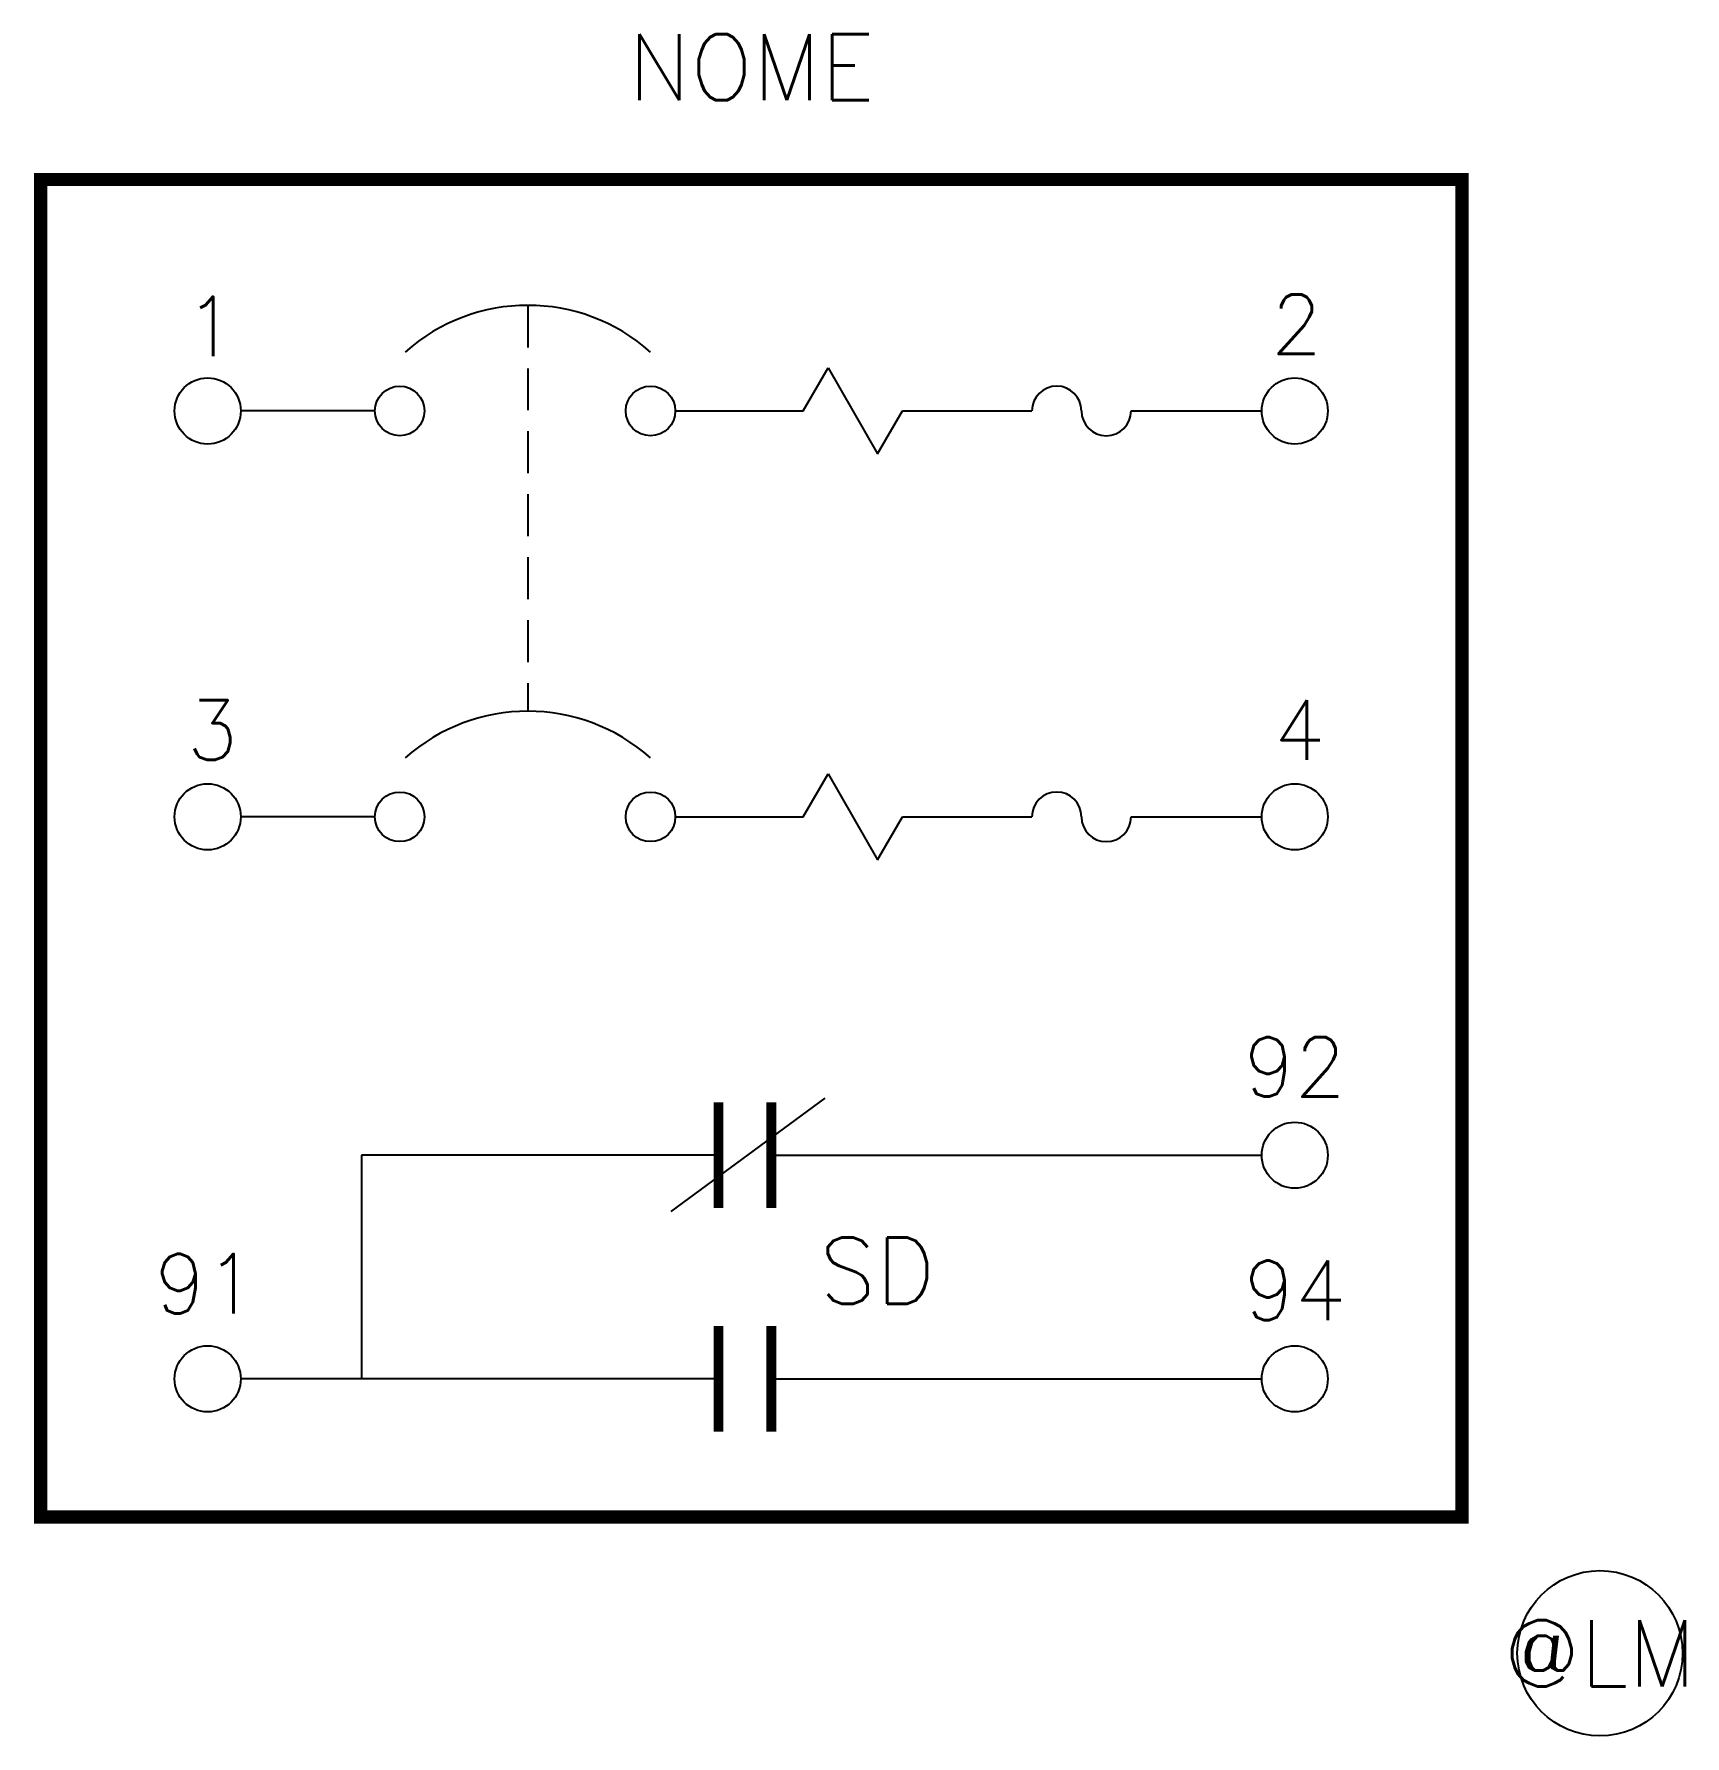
# Model space of a CAD drawing. Header units: millimetres. Extents: x 2999.5 to 3049.4, y 1120.7 to 1172.1.
import ezdxf
from ezdxf.enums import TextEntityAlignment as Align

# ---------------------------------------------------------------- set-up
doc = ezdxf.new("R2010")
doc.units = ezdxf.units.MM
doc.linetypes.add('DASHDOT2', pattern=[0.5, 0.25, -0.125, 0, -0.125])
doc.linetypes.add('DASHED', pattern=[19.049999999999997, 12.7, -6.35])
doc.styles.add('ROMANS', font='romans')

msp = doc.modelspace()

# ---------------------------------------------------------------- hatches: boundary and pattern name
at = {"linetype": 'DASHDOT2'}
h = msp.add_hatch(color=256, dxfattribs=at)
edge = h.paths.add_edge_path()
edge.add_arc((3009.410484493435, 1131.451083096184), 0.5, -1.272221872585407e-14, 360)

# ---------------------------------------------------------------- linework, layer by layer
at = {"color": 5}
for p, q in [((3042.70145098536, 1167.723097912201), (2999.70145098536, 1167.723097912201)), ((2999.70145098536, 1167.723097912201), (2999.701450985359, 1127.270240123495)), ((3042.70145098536, 1127.270240123495), (3042.70145098536, 1167.723097912201)), ((2999.701450985359, 1127.270240123495), (3042.70145098536, 1127.270240123495))]:
    msp.add_line(p, q, dxfattribs=at)
at = {"linetype": 'DASHED', "ltscale": 0.1}
msp.add_line((3014.440087694705, 1163.916510131168), (3014.440087694705, 1151.641838007645), dxfattribs=at)
at = {"linetype": 'Continuous'}
for p, q in [((3022.772923323408, 1160.723097912201), (3023.522923323408, 1162.022136017878)), ((3023.522923323408, 1162.022136017878), (3025.022923323408, 1159.424059806524)), ((3018.901430340367, 1160.723097912201), (3022.772923323408, 1160.723097912201)), ((3025.022923323408, 1159.424059806524), (3025.772923323408, 1160.723097912201)), ((3025.772923323408, 1160.723097912201), (3029.688925989605, 1160.723097912201)), ((3032.688925989605, 1160.723097912201), (3036.640971528896, 1160.723097912201)), ((3022.772923323408, 1148.448425788677), (3023.522923323408, 1149.747463894354)), ((3023.522923323408, 1149.747463894354), (3025.022923323408, 1147.149387683001)), ((3018.901430340367, 1148.448425788677), (3022.772923323408, 1148.448425788677)), ((3025.022923323408, 1147.149387683001), (3025.772923323408, 1148.448425788677)), ((3025.772923323408, 1148.448425788677), (3029.688925989605, 1148.448425788677)), ((3032.688925989605, 1148.448425788677), (3036.640971528896, 1148.448425788677))]:
    msp.add_line(p, q, dxfattribs=at)
for p, q in [((3009.813435222426, 1160.723097912201), (3005.754178514724, 1160.723097912201)), ((3009.813435222426, 1148.448425788677), (3005.754178514724, 1148.448425788677))]:
    msp.add_line(p, q)
at = {"ltscale": 10}
for p, q in [((3018.780582306923, 1136.511983583027), (3023.433031331595, 1139.937363568434)), ((3009.410484493435, 1138.213959440808), (3009.410484493435, 1131.451083096184))]:
    msp.add_line(p, q, dxfattribs=at)
at = {"color": 5, "const_width": 0.3998731875883294}
msp.add_lwpolyline([(2999.70145098536, 1167.723097912201), (3042.70145098536, 1167.723097912201), (3042.70145098536, 1127.270240123495), (2999.701450985359, 1127.270240123495)], close=True, dxfattribs=at)
at = {"const_width": 0.3}
for points in [[(3020.208019843955, 1136.613959440808), (3020.208019843955, 1139.813959440808)], [(3021.808019843955, 1136.613959440808), (3021.808019843955, 1139.813959440808)], [(3020.208019843955, 1129.851083096183), (3020.208019843955, 1133.051083096183)], [(3021.808019843955, 1129.851083096183), (3021.808019843955, 1133.051083096183)]]:
    msp.add_lwpolyline(points, dxfattribs=at)
for points in [[(3020.208019843955, 1138.213959440808), (3009.410484493435, 1138.213959440808)], [(3021.808019843955, 1138.213959440808), (3036.640971528895, 1138.213959440808)], [(3020.208019843955, 1131.451083096184), (3005.754178514724, 1131.451083096184)], [(3021.808019843955, 1131.451083096184), (3036.640971528895, 1131.451083096184)]]:
    msp.add_lwpolyline(points)
at = {"linetype": 'Continuous'}
for centre in [(3004.754178514724, 1160.7230979122), (3037.640971528896, 1160.7230979122), (3004.754178514724, 1148.448425788677), (3037.640971528896, 1148.448425788677), (3037.640971528895, 1138.213959440808), (3004.754178514724, 1131.451083096183), (3037.640971528895, 1131.451083096183)]:
    msp.add_circle(centre, 1, dxfattribs=at)
for centre, radius in [((3010.563435222426, 1160.723097912201), 0.75), ((3018.151430340367, 1160.723097912201), 0.75), ((3010.563435222426, 1148.448425788677), 0.75), ((3018.151430340367, 1148.448425788677), 0.75), ((3046.87380915528, 1123.151318242295), 2.5)]:
    msp.add_circle(centre, radius)
for centre, radius, start, end in [((3014.440087694705, 1158.335742862363), 5.580767268805404, 48.30628925633605, 131.693710743664), ((3030.438925989605, 1160.723097912201), 0.7500000000000001, 7.016709298534877e-15, 180), ((3031.938925989605, 1160.723097912201), 0.7500000000000001, 180, 7.016709298534877e-15), ((3014.440087694705, 1146.06107073884), 5.580767268805404, 48.30628925633605, 131.693710743664), ((3030.438925989605, 1148.448425788677), 0.7500000000000001, 7.016709298534877e-15, 180), ((3031.938925989605, 1148.448425788677), 0.7500000000000001, 180, 7.016709298534877e-15)]:
    msp.add_arc(centre, radius, start, end, dxfattribs=at)

# ---------------------------------------------------------------- texts
at = {"style": 'ROMANS'}
msp.add_text('SD', height=2, dxfattribs=at).set_placement((3025.015002418216, 1133.723224354617), align=Align.CENTER)
at = {"style": 'ROMANS', "flags": 4}
for tag, text, p in [('NOME', 'NOME', (3021.20145098536, 1171.121448190715)), ('@LM', '@LM', (3046.87380915528, 1123.151318242295))]:
    msp.add_attdef(tag, text=text, height=2, dxfattribs=at).set_placement(p, align=Align.MIDDLE_CENTER)
at = {"color": 7, "style": 'ROMANS', "flags": 4}
for tag, text, p in [('1', '1', (3004.068765845673, 1163.283693138691)), ('3', '3', (3004.125247502729, 1151.071255398271))]:
    msp.add_attdef(tag, text=text, height=1.8, dxfattribs=at).set_placement(p, align=Align.MIDDLE_LEFT)
for tag, text, p in [('2', '2', (3038.46512218413, 1163.345919275129)), ('4', '4', (3038.550836469844, 1151.071247151606))]:
    msp.add_attdef(tag, text=text, height=1.8, dxfattribs=at).set_placement(p, align=Align.MIDDLE_RIGHT)
at = {"style": 'ROMANS', "flags": 4}
for tag, text, p in [('92', '92', (3039.184201917832, 1140.887968887297)), ('94', '94', (3039.184201917832, 1134.127968887297))]:
    msp.add_attdef(tag, text=text, height=1.8, dxfattribs=at).set_placement(p, align=Align.MIDDLE_RIGHT)
msp.add_attdef('91', text='91', height=1.8, dxfattribs=at).set_placement((3003.148074238497, 1134.330727885173), align=Align.MIDDLE_LEFT)

doc.saveas('drawing.dxf')
